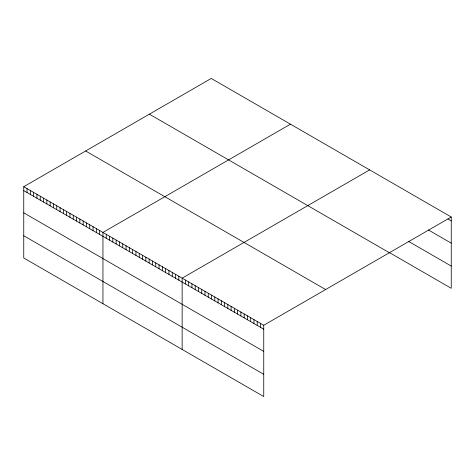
<?xml version="1.0" encoding="UTF-8"?>
<svg xmlns="http://www.w3.org/2000/svg" width="475" height="475" viewBox="0 0 475 475"><rect width="100%" height="100%" fill="white"/><g stroke="black" fill="none" stroke-linecap="round" stroke-linejoin="round"><path stroke-width="0.71" d="M23.75 186.705L263.744 325.262L263.744 396.554L23.75 257.99L23.75 186.705L211.256 78.446L451.25 217.01L451.25 288.295L389.233 252.492M290.457 124.171L102.95 232.429L102.95 303.715M369.651 169.896L182.145 278.154L182.145 349.44M263.744 325.262L451.25 217.01M447.984 219.034L451.25 220.917M428.402 229.959L451.25 243.152M408.821 241.561L451.25 266.059M149.382 114.172L389.375 252.73M85.625 150.979L325.618 289.542M23.75 190.618L263.744 329.175M23.75 212.848L263.744 351.411M23.75 235.76L263.744 374.318M260.478 323.38L260.478 327.287M257.218 321.498L257.218 325.405M253.953 319.61L253.953 323.522M250.687 317.728L250.687 321.634M247.422 315.839L247.422 319.752M244.162 313.957L244.162 317.87M240.896 312.075L240.896 315.982M237.631 310.187L237.631 314.1M234.371 308.305L234.371 312.212M231.105 306.423L231.105 310.329M227.84 304.534L227.84 308.447M224.574 302.652L224.574 306.559M221.314 300.764L221.314 304.677M218.049 298.882L218.049 302.795M214.783 297L214.783 300.907M211.523 295.112L211.523 299.024M208.258 293.229L208.258 297.136M204.992 291.347L204.992 295.254M201.727 289.459L201.727 293.372M198.467 287.577L198.467 291.484M195.201 285.689L195.201 289.602M191.936 283.807L191.936 287.719M188.676 281.924L188.676 285.831M185.41 280.036L185.41 283.949M178.843 276.248L178.843 280.161M175.548 274.342L175.548 278.255M172.247 272.436L172.247 276.349M168.946 270.536L168.946 274.443M165.644 268.63L165.644 272.537M162.349 266.724L162.349 270.631M159.048 264.818L159.048 268.725M155.747 262.913L155.747 266.819M152.445 261.007L152.445 264.919M149.144 259.101L149.144 263.013M145.849 257.195L145.849 261.108M142.548 255.295L142.548 259.202M139.246 253.389L139.246 257.296M135.945 251.483L135.945 255.39M132.65 249.577L132.65 253.484M129.348 247.671L129.348 251.578M126.047 245.765L126.047 249.678M122.746 243.859L122.746 247.772M119.445 241.953L119.445 245.866M116.149 240.053L116.149 243.96M112.848 238.147L112.848 242.054M109.547 236.241L109.547 240.148M106.246 234.335L106.246 238.242M99.649 230.523L99.649 234.436M96.348 228.618L96.348 232.53M93.047 226.712L93.047 230.624M89.745 224.812L89.745 228.718M86.45 222.906L86.45 226.812M83.149 221L83.149 224.907M79.847 219.094L79.847 223.001M76.546 217.188L76.546 221.101M73.251 215.282L73.251 219.195M69.95 213.376L69.95 217.289M66.648 211.47L66.648 215.383M63.347 209.57L63.347 213.477M60.052 207.664L60.052 211.571M56.751 205.758L56.751 209.665M53.449 203.852L53.449 207.759M50.148 201.946L50.148 205.859M46.847 200.04L46.847 203.953M43.552 198.134L43.552 202.047M40.25 196.228L40.25 200.141M36.949 194.328L36.949 198.235M33.648 192.422L33.648 196.329M30.352 190.517L30.352 194.423M27.051 188.611L27.051 192.518"/></g></svg>
